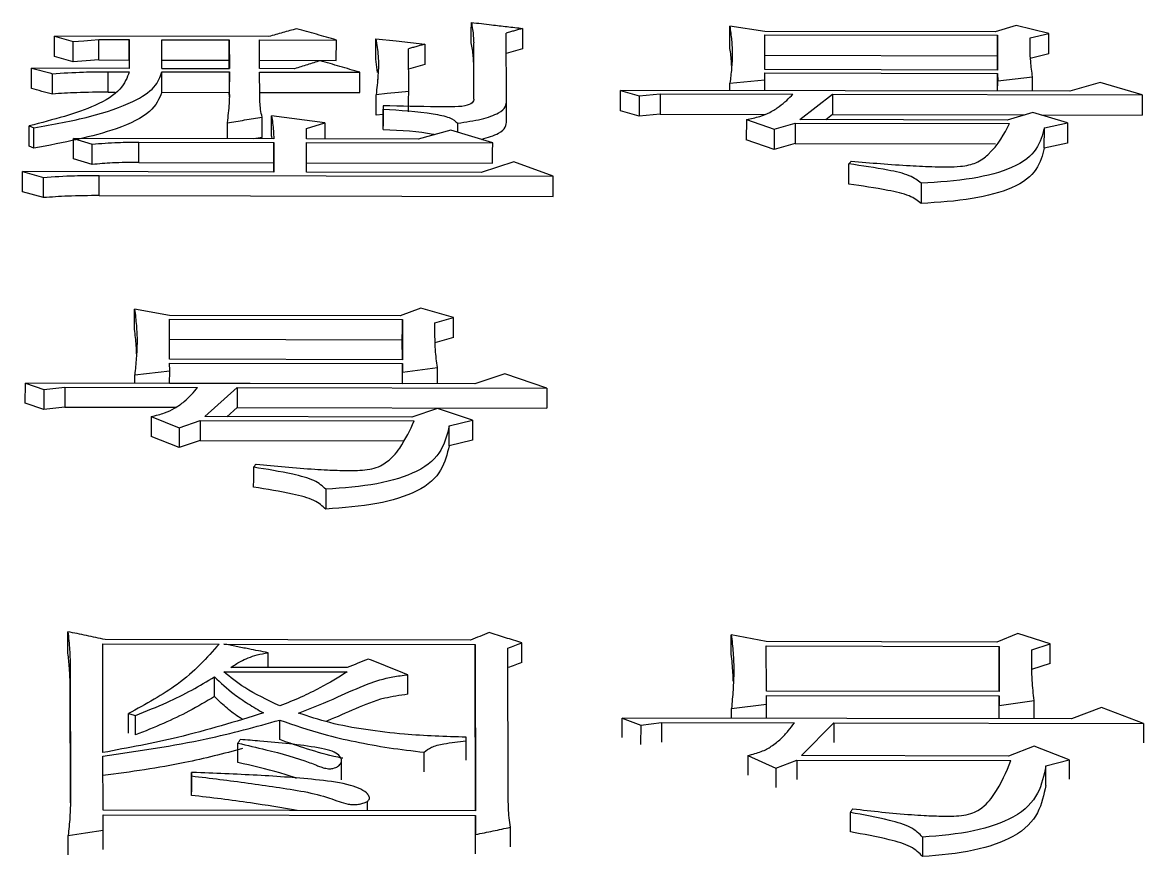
# Model space of a CAD drawing. Header units: millimetres. Extents: x 2301 to 4250, y 838 to 2217.
# Drawn here: x 2712.19 to 2717.4, y 2009.24 to 2013.11 of the extents above; entities that cross this region are included whole.
import ezdxf

# ---------------------------------------------------------------- set-up
doc = ezdxf.new("R2010")
doc.units = ezdxf.units.MM

msp = doc.modelspace()

# ---------------------------------------------------------------- linework, layer by layer
at = {"color": 7, "linetype": 'Continuous', "lineweight": 25}
for p, q in [((2715.6375, 2013.0712), (2715.4751, 2013.096)), ((2716.7084, 2013.0692), (2715.6375, 2013.0712)), ((2716.8057, 2013.0996), (2716.7084, 2013.0692)), ((2716.9572, 2013.0626), (2716.8057, 2013.0996)), ((2712.3381, 2012.9547), (2712.3383, 2013.0497)), ((2713.3335, 2013.0478), (2712.3383, 2013.0497)), ((2712.4247, 2012.9299), (2712.4249, 2013.0248)), ((2712.5439, 2013.0338), (2712.6845, 2013.0336)), ((2712.6845, 2013.0336), (2712.6849, 2012.8997)), ((2712.836, 2013.0333), (2713.1497, 2013.0327)), ((2712.8364, 2012.8994), (2712.836, 2013.0333)), ((2713.1494, 2012.9378), (2713.1497, 2013.0327)), ((2713.1497, 2013.0327), (2713.1501, 2012.8989)), ((2713.2903, 2013.0325), (2713.6473, 2013.0318)), ((2713.2907, 2012.8986), (2713.2903, 2013.0325)), ((2713.647, 2012.9369), (2713.6473, 2013.0318)), ((2713.8309, 2012.9427), (2713.8311, 2013.0376)), ((2714.2853, 2012.9234), (2714.2855, 2013.0182)), ((2714.2863, 2012.7575), (2714.2855, 2013.0182)), ((2714.4378, 2012.7509), (2714.4368, 2013.0642)), ((2715.6375, 2013.0558), (2716.7193, 2013.0538)), ((2715.6381, 2012.8942), (2715.6375, 2013.0558)), ((2716.7193, 2013.0538), (2716.7198, 2012.8922)), ((2716.8707, 2013.0412), (2716.9572, 2013.0626)), ((2713.9834, 2012.7931), (2713.9827, 2012.9909)), ((2714.5122, 2012.9906), (2714.4366, 2012.9693)), ((2716.957, 2012.9676), (2716.8705, 2012.9463)), ((2712.5437, 2012.9389), (2712.6843, 2012.9387)), ((2712.8357, 2012.9384), (2713.1494, 2012.9378)), ((2713.1496, 2012.8989), (2713.1494, 2012.9378)), ((2713.2901, 2012.9376), (2713.647, 2012.9369)), ((2713.8377, 2012.8803), (2713.8309, 2012.9427)), ((2714.0581, 2012.9176), (2713.9825, 2012.8961)), ((2714.2858, 2012.7563), (2714.2853, 2012.9234)), ((2715.6373, 2012.9609), (2716.719, 2012.9589)), ((2716.7193, 2012.8922), (2716.719, 2012.9589)), ((2712.2304, 2012.8059), (2712.2306, 2012.9006)), ((2712.6849, 2012.8997), (2712.2306, 2012.9006)), ((2712.3278, 2012.7806), (2712.3281, 2012.8753)), ((2712.5874, 2012.7895), (2712.5876, 2012.8842)), ((2712.5876, 2012.8842), (2712.685, 2012.884)), ((2712.8362, 2012.789), (2712.8364, 2012.8837)), ((2712.8364, 2012.8994), (2713.1501, 2012.8989)), ((2712.8364, 2012.8837), (2713.1501, 2012.8832)), ((2713.1501, 2012.8832), (2713.1499, 2012.7885)), ((2713.1505, 2012.7788), (2713.1501, 2012.8832)), ((2713.453, 2012.8983), (2713.2907, 2012.8986)), ((2713.2908, 2012.8829), (2713.7559, 2012.882)), ((2713.2911, 2012.7785), (2713.2908, 2012.8829)), ((2716.7198, 2012.8922), (2715.6381, 2012.8942)), ((2715.6381, 2012.8785), (2716.7198, 2012.8765)), ((2715.6382, 2012.847), (2715.6381, 2012.8785)), ((2716.7198, 2012.8765), (2716.72, 2012.8418)), ((2716.72, 2012.8418), (2716.8822, 2012.8605)), ((2716.882, 2012.794), (2716.8822, 2012.8605)), ((2715.4759, 2012.7967), (2715.476, 2012.8315)), ((2715.476, 2012.8315), (2715.6382, 2012.847)), ((2715.6381, 2012.7964), (2715.6382, 2012.847)), ((2716.7198, 2012.7944), (2716.72, 2012.8418)), ((2717.1959, 2012.8346), (2717.0554, 2012.7937)), ((2717.3908, 2012.7772), (2717.1959, 2012.8346)), ((2712.5874, 2012.7895), (2712.6202, 2012.7894)), ((2712.8362, 2012.789), (2713.1499, 2012.7885)), ((2713.15, 2012.7662), (2713.1499, 2012.7885)), ((2713.2905, 2012.7882), (2713.7557, 2012.7873)), ((2713.8317, 2012.6829), (2713.832, 2012.7775)), ((2714.9675, 2012.703), (2714.9677, 2012.7976)), ((2714.9677, 2012.7976), (2715.0543, 2012.772)), ((2717.0554, 2012.7937), (2714.9677, 2012.7976)), ((2715.0543, 2012.772), (2715.0541, 2012.6775)), ((2715.0543, 2012.772), (2715.1516, 2012.7814)), ((2715.1516, 2012.7814), (2715.1514, 2012.6868)), ((2715.1516, 2012.7814), (2715.7682, 2012.7802)), ((2715.801, 2012.6617), (2715.9521, 2012.7799)), ((2715.9521, 2012.7799), (2715.9519, 2012.6853)), ((2715.9521, 2012.7799), (2717.3908, 2012.7772)), ((2713.8646, 2012.7263), (2713.8643, 2012.6318)), ((2713.8644, 2012.6158), (2713.8646, 2012.7103)), ((2713.8646, 2012.7263), (2713.8646, 2012.7103)), ((2714.4376, 2012.6563), (2714.4378, 2012.7509)), ((2713.5944, 2012.6464), (2713.3455, 2012.6792)), ((2713.8645, 2012.6863), (2713.8317, 2012.6829)), ((2715.0541, 2012.6775), (2714.9675, 2012.703)), ((2715.1514, 2012.6868), (2715.0541, 2012.6775)), ((2715.1514, 2012.6868), (2715.6372, 2012.6859)), ((2715.5522, 2012.6622), (2715.552, 2012.5677)), ((2715.5523, 2012.6622), (2715.6822, 2012.6167)), ((2716.7638, 2012.6599), (2715.801, 2012.6617)), ((2715.9519, 2012.6853), (2715.9214, 2012.6615)), ((2715.9519, 2012.6853), (2716.8441, 2012.6837)), ((2716.8827, 2012.6951), (2716.7638, 2012.6599)), ((2717.0451, 2012.6465), (2716.8827, 2012.6951)), ((2716.9213, 2012.6835), (2717.3906, 2012.6826)), ((2712.2204, 2012.5385), (2712.2206, 2012.6328)), ((2713.1401, 2012.6473), (2713.1399, 2012.5727)), ((2713.5079, 2012.6207), (2713.5944, 2012.6464)), ((2713.5081, 2012.572), (2713.5079, 2012.6207)), ((2713.5944, 2012.6464), (2713.5942, 2012.5718)), ((2713.8644, 2012.6158), (2713.8643, 2012.6318)), ((2714.1786, 2012.613), (2714.0273, 2012.571)), ((2714.3735, 2012.554), (2714.1786, 2012.613)), ((2714.2109, 2012.6032), (2714.211, 2012.6453)), ((2715.6822, 2012.6167), (2715.682, 2012.5223)), ((2715.6822, 2012.6167), (2715.7795, 2012.6456)), ((2715.7795, 2012.6456), (2715.7792, 2012.5512)), ((2715.7795, 2012.6456), (2716.7746, 2012.6437)), ((2716.9367, 2012.5297), (2716.937, 2012.624)), ((2716.937, 2012.624), (2717.0451, 2012.6465)), ((2712.4261, 2012.4797), (2712.4263, 2012.574)), ((2712.4263, 2012.574), (2712.513, 2012.5477)), ((2713.3566, 2012.5723), (2712.4263, 2012.574)), ((2712.729, 2012.4628), (2712.7293, 2012.5571)), ((2712.7293, 2012.5571), (2713.3567, 2012.5559)), ((2713.302, 2012.5784), (2713.2642, 2012.5724)), ((2713.3453, 2012.5847), (2713.3473, 2012.5723)), ((2713.3567, 2012.5559), (2713.3571, 2012.4178)), ((2714.0273, 2012.571), (2713.5081, 2012.572)), ((2713.5081, 2012.5557), (2714.3735, 2012.554)), ((2713.5085, 2012.4175), (2713.5081, 2012.5557)), ((2715.682, 2012.5223), (2715.552, 2012.5677)), ((2715.7792, 2012.5512), (2715.682, 2012.5223)), ((2715.7792, 2012.5512), (2716.7092, 2012.5495)), ((2717.0448, 2012.5521), (2716.9367, 2012.5297)), ((2712.5127, 2012.4535), (2712.513, 2012.5477)), ((2712.5127, 2012.4535), (2712.4261, 2012.4797)), ((2712.729, 2012.4628), (2713.3564, 2012.4617)), ((2713.3566, 2012.4178), (2713.3564, 2012.4617)), ((2713.5079, 2012.4614), (2714.3733, 2012.4598)), ((2714.4711, 2012.4653), (2714.3198, 2012.416)), ((2714.6552, 2012.3988), (2714.4711, 2012.4653)), ((2712.1886, 2012.3259), (2712.1888, 2012.42)), ((2712.1888, 2012.42), (2712.2863, 2012.3933)), ((2713.3571, 2012.4178), (2712.1888, 2012.42)), ((2712.286, 2012.2992), (2712.2863, 2012.3933)), ((2712.5456, 2012.3087), (2712.5458, 2012.4027)), ((2712.5458, 2012.4027), (2714.6552, 2012.3988)), ((2714.3198, 2012.416), (2713.5085, 2012.4175)), ((2712.286, 2012.2992), (2712.1886, 2012.3259)), ((2712.5456, 2012.3087), (2714.655, 2012.3047)), ((2712.8721, 2011.7518), (2712.7098, 2011.7804)), ((2714.0403, 2011.785), (2713.943, 2011.7498)), ((2714.1918, 2011.7423), (2714.0403, 2011.785)), ((2713.943, 2011.7498), (2712.8721, 2011.7518)), ((2712.8722, 2011.7341), (2713.9539, 2011.7321)), ((2712.8726, 2011.5481), (2712.8722, 2011.7341)), ((2713.9539, 2011.7321), (2713.9544, 2011.5461)), ((2714.1054, 2011.7176), (2714.1918, 2011.7423)), ((2712.8719, 2011.6409), (2713.9537, 2011.6389)), ((2713.9539, 2011.5461), (2713.9537, 2011.6389)), ((2714.1916, 2011.649), (2714.1051, 2011.6244)), ((2713.9544, 2011.5461), (2712.8726, 2011.5481)), ((2712.8727, 2011.5301), (2713.9544, 2011.528)), ((2712.8728, 2011.4939), (2712.8727, 2011.5301)), ((2713.9544, 2011.528), (2713.9545, 2011.4882)), ((2713.9545, 2011.4882), (2714.1167, 2011.5097)), ((2712.7105, 2011.436), (2712.7106, 2011.476)), ((2712.7106, 2011.476), (2712.8728, 2011.4939)), ((2712.8726, 2011.4357), (2712.8728, 2011.4939)), ((2713.9544, 2011.4337), (2713.9545, 2011.4882)), ((2714.4305, 2011.4801), (2714.29, 2011.4331)), ((2714.6253, 2011.4142), (2714.4305, 2011.4801)), ((2712.202, 2011.3442), (2712.2022, 2011.437)), ((2712.2022, 2011.437), (2712.2888, 2011.4076)), ((2714.29, 2011.4331), (2712.2022, 2011.437)), ((2712.2888, 2011.4076), (2712.2886, 2011.3149)), ((2712.2888, 2011.4076), (2712.3862, 2011.4184)), ((2712.3862, 2011.4184), (2712.3859, 2011.3256)), ((2712.3862, 2011.4184), (2713.0028, 2011.4173)), ((2712.8726, 2011.4371), (2713.9542, 2011.4351)), ((2713.0355, 2011.2814), (2713.1867, 2011.4169)), ((2713.1867, 2011.4169), (2713.1864, 2011.3241)), ((2713.1867, 2011.4169), (2714.6253, 2011.4142)), ((2713.9542, 2011.4337), (2713.9542, 2011.4351)), ((2712.2886, 2011.3149), (2712.202, 2011.3442)), ((2712.3859, 2011.3256), (2712.2886, 2011.3149)), ((2712.3859, 2011.3256), (2712.902, 2011.3247)), ((2713.1864, 2011.3241), (2713.1385, 2011.2812)), ((2713.1864, 2011.3241), (2714.6251, 2011.3214)), ((2714.1172, 2011.3199), (2713.9983, 2011.2796)), ((2714.2796, 2011.2643), (2714.1172, 2011.3199)), ((2712.7867, 2011.2819), (2712.7865, 2011.1893)), ((2712.7867, 2011.2819), (2712.9167, 2011.2299)), ((2712.9167, 2011.2299), (2713.0139, 2011.263)), ((2713.0139, 2011.263), (2713.0137, 2011.1704)), ((2713.0139, 2011.263), (2714.0091, 2011.2611)), ((2713.9983, 2011.2796), (2713.0355, 2011.2814)), ((2714.1714, 2011.2386), (2714.2796, 2011.2643)), ((2712.9167, 2011.2299), (2712.9164, 2011.1373)), ((2714.1712, 2011.1461), (2714.1714, 2011.2386)), ((2712.9164, 2011.1373), (2712.7865, 2011.1893)), ((2713.0137, 2011.1704), (2712.9164, 2011.1373)), ((2713.0137, 2011.1704), (2713.9593, 2011.1686)), ((2714.2793, 2011.1717), (2714.1712, 2011.1461)), ((2715.6447, 2010.2357), (2715.4824, 2010.268)), ((2716.8129, 2010.2735), (2716.7156, 2010.2337)), ((2716.9645, 2010.2253), (2716.8129, 2010.2735)), ((2712.5618, 2010.2254), (2713.1028, 2010.2244)), ((2712.5628, 2009.7201), (2712.5618, 2010.2254)), ((2714.2709, 2010.2423), (2712.5726, 2010.2454)), ((2713.1243, 2010.2244), (2714.2926, 2010.2222)), ((2714.2926, 2010.2222), (2714.294, 2009.4491)), ((2714.4453, 2009.5246), (2714.4441, 2010.2059)), ((2716.7156, 2010.2337), (2715.6447, 2010.2357)), ((2715.6448, 2010.2157), (2716.7265, 2010.2137)), ((2715.6452, 2010.0058), (2715.6448, 2010.2157)), ((2716.7265, 2010.2137), (2716.7269, 2010.0038)), ((2716.878, 2010.1974), (2716.9645, 2010.2253)), ((2712.4103, 2010.0381), (2712.4106, 2010.1293)), ((2712.4106, 2010.1293), (2712.4117, 2009.5074)), ((2713.6979, 2010.1148), (2713.157, 2010.1158)), ((2714.2936, 2009.4491), (2714.2924, 2010.131)), ((2716.7265, 2010.0038), (2716.7263, 2010.1224)), ((2716.9642, 2010.134), (2716.8777, 2010.1061)), ((2713.0811, 2009.9804), (2713.0814, 2010.0714)), ((2713.1246, 2010.0956), (2713.6979, 2010.0946)), ((2713.9792, 2009.9907), (2713.9795, 2010.0818)), ((2712.4114, 2009.4864), (2712.4103, 2010.0381)), ((2716.7269, 2010.0038), (2715.6452, 2010.0058)), ((2715.4831, 2009.9246), (2715.6453, 2009.9447)), ((2715.6451, 2009.8792), (2715.6453, 2009.9447)), ((2715.6452, 2009.9855), (2716.7269, 2009.9834)), ((2715.6453, 2009.9447), (2715.6452, 2009.9855)), ((2716.7269, 2009.9834), (2716.727, 2009.9386)), ((2716.727, 2009.9386), (2716.8892, 2009.9628)), ((2712.6812, 2009.8103), (2712.6814, 2009.9011)), ((2715.483, 2009.8795), (2715.4831, 2009.9246)), ((2716.7269, 2009.8772), (2716.727, 2009.9386)), ((2717.203, 2009.9295), (2717.0625, 2009.8766)), ((2717.3979, 2009.8554), (2717.203, 2009.9295)), ((2713.3843, 2009.7804), (2713.3846, 2009.8712)), ((2714.9745, 2009.7897), (2714.9747, 2009.8805)), ((2714.9747, 2009.8805), (2715.0613, 2009.8475)), ((2717.0625, 2009.8766), (2714.9747, 2009.8805)), ((2715.0613, 2009.8475), (2715.0611, 2009.7568)), ((2715.0613, 2009.8475), (2715.1587, 2009.8596)), ((2715.1587, 2009.8596), (2715.1584, 2009.7689)), ((2715.1587, 2009.8596), (2715.7753, 2009.8585)), ((2715.808, 2009.7057), (2715.9592, 2009.8581)), ((2715.9592, 2009.8581), (2715.9589, 2009.7674)), ((2715.9592, 2009.8581), (2717.3979, 2009.8554)), ((2714.2502, 2009.7748), (2714.2502, 2009.7913)), ((2714.2499, 2009.6842), (2714.2502, 2009.7748)), ((2716.8896, 2009.7492), (2716.7707, 2009.7039)), ((2717.052, 2009.6868), (2716.8896, 2009.7492)), ((2712.5633, 2009.4523), (2712.5628, 2009.7034)), ((2713.6716, 2009.5927), (2713.6719, 2009.6837)), ((2715.5592, 2009.7062), (2715.5589, 2009.6156)), ((2715.5592, 2009.7061), (2715.6891, 2009.6477)), ((2715.6891, 2009.6477), (2715.7864, 2009.685)), ((2715.7864, 2009.685), (2715.7862, 2009.5944)), ((2715.7864, 2009.685), (2716.7816, 2009.6831)), ((2716.7707, 2009.7039), (2715.808, 2009.7057)), ((2716.9439, 2009.6579), (2717.052, 2009.6868)), ((2715.6891, 2009.6477), (2715.6889, 2009.5573)), ((2716.9436, 2009.5673), (2716.9439, 2009.6579)), ((2712.974, 2009.6277), (2712.9738, 2009.5373)), ((2712.9738, 2009.5208), (2712.974, 2009.6112)), ((2712.974, 2009.6111), (2712.974, 2009.6277)), ((2713.7918, 2009.5272), (2713.7918, 2009.5281)), ((2713.7916, 2009.4501), (2713.7917, 2009.4946)), ((2714.294, 2009.4491), (2712.5633, 2009.4523)), ((2712.5633, 2009.4312), (2714.2941, 2009.428)), ((2712.5634, 2009.3593), (2712.5633, 2009.4312)), ((2714.2941, 2009.428), (2714.2942, 2009.3391)), ((2712.401, 2009.2441), (2712.4012, 2009.3341)), ((2714.294, 2009.2491), (2714.2942, 2009.3391))]:
    msp.add_line(p, q, dxfattribs=at)
at = {"color": 7, "linetype": 'Continuous', "lineweight": 25, "flags": 128}
for points in [[(2714.2741, 2013.0185), (2714.2743, 2013.0717), (2714.2744, 2013.1135)], [(2714.5124, 2013.0856), (2714.5123, 2013.0324), (2714.5122, 2012.9906)], [(2715.4749, 2013.001), (2715.475, 2013.0542), (2715.4751, 2013.096)], [(2712.4249, 2013.0248), (2712.4735, 2013.0285), (2712.5087, 2013.0312), (2712.5439, 2013.0338)], [(2712.5437, 2012.9389), (2712.5438, 2012.9921), (2712.5439, 2013.0338)], [(2712.6843, 2012.9387), (2712.6844, 2012.9918), (2712.6845, 2013.0336)], [(2713.8311, 2013.0376), (2713.9257, 2013.0272), (2713.992, 2013.0198), (2714.0584, 2013.0125)], [(2716.719, 2012.9589), (2716.7192, 2013.012), (2716.7193, 2013.0538)], [(2716.957, 2012.9676), (2716.9571, 2013.0208), (2716.9572, 2013.0626)], [(2714.0584, 2013.0125), (2714.0582, 2012.9593), (2714.0581, 2012.9176)], [(2712.5437, 2012.9389), (2712.4842, 2012.9344), (2712.4247, 2012.9299)], [(2713.7557, 2012.7873), (2713.7558, 2012.8404), (2713.7559, 2012.882)], [(2716.7196, 2012.7944), (2716.7197, 2012.8348), (2716.7198, 2012.8765)], [(2713.9834, 2012.7931), (2713.9358, 2012.7882), (2713.8839, 2012.7828), (2713.832, 2012.7775)], [(2713.9831, 2012.6985), (2713.9832, 2012.7515), (2713.9834, 2012.7931)], [(2717.3908, 2012.7772), (2717.3907, 2012.7242), (2717.3906, 2012.6826)], [(2713.302, 2012.5784), (2713.3021, 2012.6312), (2713.3022, 2012.6728)], [(2713.3453, 2012.5847), (2713.3454, 2012.6376), (2713.3455, 2012.6792)], [(2712.2206, 2012.6328), (2712.2315, 2012.628), (2712.2423, 2012.6231)], [(2712.2421, 2012.5287), (2712.2422, 2012.5631), (2712.2422, 2012.5931), (2712.2423, 2012.6231)], [(2717.0451, 2012.6465), (2717.0449, 2012.5936), (2717.0448, 2012.5521)], [(2713.3564, 2012.4617), (2713.3566, 2012.5145), (2713.3567, 2012.5559)], [(2714.3733, 2012.4598), (2714.3734, 2012.5126), (2714.3735, 2012.554)], [(2712.2421, 2012.5287), (2712.2312, 2012.5336), (2712.2204, 2012.5385)], [(2716.0286, 2012.3617), (2716.0287, 2012.3999), (2716.0288, 2012.4279), (2716.0288, 2012.4558)], [(2714.655, 2012.3047), (2714.6551, 2012.3574), (2714.6552, 2012.3988)], [(2716.3644, 2012.3657), (2716.3643, 2012.3377), (2716.3643, 2012.3097), (2716.3642, 2012.2717)], [(2712.7096, 2011.6871), (2712.7097, 2011.7394), (2712.7098, 2011.7804)], [(2713.9537, 2011.6389), (2713.9538, 2011.6911), (2713.9539, 2011.7321)], [(2714.1916, 2011.649), (2714.1917, 2011.7012), (2714.1918, 2011.7423)], [(2713.9542, 2011.4351), (2713.9543, 2011.4871), (2713.9544, 2011.528)], [(2714.1165, 2011.4334), (2714.1166, 2011.4688), (2714.1167, 2011.5097)], [(2714.6253, 2011.4142), (2714.6252, 2011.3623), (2714.6251, 2011.3214)], [(2714.2796, 2011.2643), (2714.2794, 2011.2125), (2714.2793, 2011.1717)], [(2713.263, 2010.9539), (2713.2631, 2010.9914), (2713.2632, 2011.0188), (2713.2632, 2011.0462)], [(2713.5988, 2010.9435), (2713.5987, 2010.9161), (2713.5987, 2010.8886), (2713.5986, 2010.8513)], [(2712.3992, 2010.1904), (2712.3994, 2010.2415), (2712.3995, 2010.2817)], [(2715.4822, 2010.1767), (2715.4823, 2010.2278), (2715.4824, 2010.268)], [(2714.2924, 2010.131), (2714.2925, 2010.1821), (2714.2926, 2010.2222)], [(2714.5087, 2010.1386), (2714.5088, 2010.1897), (2714.5089, 2010.2298)], [(2716.7263, 2010.1224), (2716.7264, 2010.1735), (2716.7265, 2010.2137)], [(2716.9642, 2010.134), (2716.9644, 2010.1851), (2716.9645, 2010.2253)], [(2713.3298, 2010.1154), (2713.3298, 2010.1383), (2713.33, 2010.1839)], [(2716.7267, 2009.8925), (2716.7268, 2009.9434), (2716.7269, 2009.9834)], [(2716.889, 2009.8769), (2716.8891, 2009.9228), (2716.8892, 2009.9628)], [(2712.6815, 2009.9011), (2712.6977, 2009.897), (2712.7139, 2009.8929)], [(2712.7137, 2009.8021), (2712.7138, 2009.8529), (2712.7139, 2009.8929)], [(2717.3979, 2009.8554), (2717.3977, 2009.8046), (2717.3976, 2009.7647)], [(2713.1899, 2009.6737), (2713.19, 2009.7106), (2713.19, 2009.7375), (2713.1901, 2009.7644)], [(2714.0553, 2009.6309), (2714.0555, 2009.6761), (2714.0556, 2009.7214)], [(2717.052, 2009.6868), (2717.0519, 2009.636), (2717.0518, 2009.5963)], [(2714.2938, 2009.3379), (2714.294, 2009.3883), (2714.2941, 2009.428)], [(2716.0354, 2009.3514), (2716.0355, 2009.3881), (2716.0355, 2009.4149), (2716.0356, 2009.4417)], [(2714.4562, 2009.2827), (2714.4563, 2009.333), (2714.4564, 2009.3727)], [(2712.4012, 2009.3341), (2712.4823, 2009.3467), (2712.5634, 2009.3593)], [(2712.5632, 2009.2693), (2712.5633, 2009.3196), (2712.5634, 2009.3593)], [(2716.3711, 2009.3267), (2716.3711, 2009.2999), (2716.371, 2009.2732), (2716.3709, 2009.2366)]]:
    msp.add_lwpolyline(points, dxfattribs=at)
at = {"color": 7, "linetype": 'Continuous', "lineweight": 25}
for points, knots in [([(2713.4632, 2013.0844), (2713.4416, 2013.0783), (2713.3983, 2013.0662), (2713.3551, 2013.0539), (2713.3335, 2013.0478)], [0, 0, 0, 0, 0.500001, 1, 1, 1, 1]), ([(2713.6473, 2013.0318), (2713.6166, 2013.0406), (2713.5552, 2013.0582), (2713.4939, 2013.0757), (2713.4632, 2013.0844)], [0, 0, 0, 0, 0.5, 1, 1, 1, 1]), ([(2714.2744, 2013.1135), (2714.2765, 2013.1027), (2714.2805, 2013.0815), (2714.2839, 2013.0497), (2714.285, 2013.0287), (2714.2855, 2013.0182)], [0, 0, 0, 0, 0.342501, 0.6712, 1, 1, 1, 1]), ([(2714.2744, 2013.1135), (2714.3056, 2013.1099), (2714.361, 2013.1034), (2714.4403, 2013.094), (2714.4884, 2013.0884), (2714.5124, 2013.0856)], [0, 0, 0, 0, 0.394054, 0.697027, 1, 1, 1, 1]), ([(2714.5124, 2013.0856), (2714.5061, 2013.0838), (2714.4935, 2013.0802), (2714.4746, 2013.0749), (2714.4557, 2013.0695), (2714.4431, 2013.066), (2714.4368, 2013.0642)], [0, 0, 0, 0, 0.25, 0.5, 0.75, 1, 1, 1, 1]), ([(2715.4751, 2013.096), (2715.4782, 2013.0743), (2715.4844, 2013.0309), (2715.4877, 2012.965), (2715.4839, 2012.8986), (2715.4786, 2012.8539), (2715.476, 2012.8315)], [0, 0, 0, 0, 0.249584, 0.499194, 0.74954, 1, 1, 1, 1]), ([(2712.3383, 2013.0497), (2712.3527, 2013.0455), (2712.3816, 2013.0372), (2712.4105, 2013.0289), (2712.4249, 2013.0248)], [0, 0, 0, 0, 0.500001, 1, 1, 1, 1]), ([(2713.8311, 2013.0376), (2713.8354, 2013.0107), (2713.8442, 2012.9544), (2713.8423, 2012.8825), (2713.8369, 2012.8227), (2713.8336, 2012.7926), (2713.832, 2012.7775)], [0, 0, 0, 0, 0.314792, 0.657213, 0.8286, 1, 1, 1, 1]), ([(2714.2853, 2012.9234), (2714.2847, 2012.9344), (2714.2836, 2012.9559), (2714.2801, 2012.9876), (2714.2761, 2013.0082), (2714.2741, 2013.0185)], [0, 0, 0, 0, 0.346376, 0.673118, 1, 1, 1, 1]), ([(2716.8822, 2012.8605), (2716.8787, 2012.8843), (2716.8725, 2012.9265), (2716.8705, 2012.9867), (2716.8707, 2013.023), (2716.8707, 2013.0412)], [0, 0, 0, 0, 0.39197, 0.69595, 1, 1, 1, 1]), ([(2714.0584, 2013.0125), (2714.0521, 2013.0107), (2714.0395, 2013.0071), (2714.0205, 2013.0017), (2714.0016, 2012.9963), (2713.989, 2012.9927), (2713.9827, 2012.9909)], [0, 0, 0, 0, 0.25, 0.5, 0.75, 1, 1, 1, 1]), ([(2715.4839, 2012.9129), (2715.4836, 2012.9203), (2715.4822, 2012.9499), (2715.478, 2012.9791), (2715.4749, 2013.001)], [0, 0, 0, 0, 0.250539, 1, 1, 1, 1]), ([(2712.4247, 2012.9299), (2712.4103, 2012.9341), (2712.3814, 2012.9423), (2712.3525, 2012.9506), (2712.3381, 2012.9547)], [0, 0, 0, 0, 0.500001, 1, 1, 1, 1]), ([(2713.5718, 2012.9356), (2713.552, 2012.9294), (2713.5124, 2012.917), (2713.4728, 2012.9045), (2713.453, 2012.8983)], [0, 0, 0, 0, 0.500001, 1, 1, 1, 1]), ([(2713.7559, 2012.882), (2713.7252, 2012.891), (2713.6639, 2012.9089), (2713.6025, 2012.9267), (2713.5718, 2012.9356)], [0, 0, 0, 0, 0.5, 1, 1, 1, 1]), ([(2712.685, 2012.884), (2712.6751, 2012.8566), (2712.655, 2012.8015), (2712.5116, 2012.7083), (2712.3318, 2012.6616), (2712.2206, 2012.6328)], [0, 0, 0, 0, 0.273464, 0.551009, 1, 1, 1, 1]), ([(2712.2306, 2012.9006), (2712.2469, 2012.8964), (2712.2793, 2012.8879), (2712.3118, 2012.8795), (2712.3281, 2012.8753)], [0, 0, 0, 0, 0.5, 1, 1, 1, 1]), ([(2712.2423, 2012.6231), (2712.3313, 2012.6393), (2712.5069, 2012.6712), (2712.6997, 2012.7377), (2712.8119, 2012.8114), (2712.8283, 2012.8598), (2712.8364, 2012.8837)], [0, 0, 0, 0, 0.289657, 0.571456, 0.787204, 1, 1, 1, 1]), ([(2712.3281, 2012.8753), (2712.376, 2012.8783), (2712.4617, 2012.8837), (2712.5491, 2012.8841), (2712.5876, 2012.8842)], [0, 0, 0, 0, 0.5592, 1, 1, 1, 1]), ([(2713.8406, 2012.8712), (2713.8406, 2012.8714), (2713.8406, 2012.8722), (2713.8403, 2012.8614), (2713.8397, 2012.8534), (2713.8393, 2012.8483)], [0, 0, 0, 0, 0.073887, 0.414994, 1, 1, 1, 1]), ([(2712.3278, 2012.7806), (2712.3116, 2012.7848), (2712.2791, 2012.7932), (2712.2466, 2012.8016), (2712.2304, 2012.8059)], [0, 0, 0, 0, 0.500001, 1, 1, 1, 1]), ([(2712.8362, 2012.789), (2712.8238, 2012.7585), (2712.7987, 2012.6969), (2712.6015, 2012.598), (2712.3796, 2012.5552), (2712.2421, 2012.5287)], [0, 0, 0, 0, 0.27123, 0.548484, 1, 1, 1, 1]), ([(2712.5874, 2012.7895), (2712.5384, 2012.7892), (2712.4509, 2012.7887), (2712.3654, 2012.783), (2712.3278, 2012.7806)], [0, 0, 0, 0, 0.560746, 1, 1, 1, 1]), ([(2713.1505, 2012.7788), (2713.1501, 2012.7649), (2713.1493, 2012.7362), (2713.1449, 2012.6923), (2713.1417, 2012.6623), (2713.1401, 2012.6473)], [0, 0, 0, 0, 0.318395, 0.659185, 1, 1, 1, 1]), ([(2713.3022, 2012.6728), (2713.2996, 2012.6848), (2713.2944, 2012.7084), (2713.2917, 2012.7437), (2713.2913, 2012.7669), (2713.2911, 2012.7785)], [0, 0, 0, 0, 0.338395, 0.669103, 1, 1, 1, 1]), ([(2714.2864, 2012.7575), (2714.2855, 2012.7515), (2714.2838, 2012.7394), (2714.2452, 2012.7229), (2714.1805, 2012.7201), (2714.0546, 2012.7216), (2713.9487, 2012.7243), (2713.8646, 2012.7263)], [0, 0, 0, 0, 0.110716, 0.223974, 0.35482, 0.487804, 1, 1, 1, 1]), ([(2715.5522, 2012.6622), (2715.5739, 2012.6666), (2715.6166, 2012.6754), (2715.6671, 2012.697), (2715.7063, 2012.7226), (2715.7408, 2012.7511), (2715.7591, 2012.7706), (2715.7682, 2012.7802)], [0, 0, 0, 0, 0.176065, 0.348002, 0.566634, 0.783694, 1, 1, 1, 1]), ([(2713.8646, 2012.7103), (2713.9436, 2012.7054), (2714.0528, 2012.6986), (2714.179, 2012.6736), (2714.2005, 2012.6545), (2714.211, 2012.6453)], [0, 0, 0, 0, 0.573316, 0.79235, 1, 1, 1, 1]), ([(2714.211, 2012.6453), (2714.2491, 2012.6508), (2714.324, 2012.6615), (2714.4019, 2012.6895), (2714.4372, 2012.721), (2714.4376, 2012.7409), (2714.4378, 2012.7509)], [0, 0, 0, 0, 0.2915358, 0.5725288, 0.7872385, 1, 1, 1, 1]), ([(2713.1401, 2012.6473), (2713.1671, 2012.6515), (2713.2211, 2012.6601), (2713.2752, 2012.6685), (2713.3022, 2012.6728)], [0, 0, 0, 0, 0.5000008, 1, 1, 1, 1]), ([(2713.3455, 2012.6792), (2713.3475, 2012.6679), (2713.3517, 2012.6446), (2713.3551, 2012.6089), (2713.3561, 2012.5845), (2713.3566, 2012.5723)], [0, 0, 0, 0, 0.3172732, 0.6585793, 1, 1, 1, 1]), ([(2714.3209, 2012.5699), (2714.3504, 2012.5789), (2714.4026, 2012.5946), (2714.4368, 2012.6266), (2714.4373, 2012.6465), (2714.4376, 2012.6563)], [0, 0, 0, 0, 0.395287, 0.699044, 1, 1, 1, 1]), ([(2713.8644, 2012.6158), (2713.9475, 2012.6126), (2714.034, 2012.6093), (2714.1019, 2012.5931), (2714.1046, 2012.5924)], [0, 0, 0, 0, 0.9611, 1, 1, 1, 1]), ([(2716.0396, 2012.469), (2716.1304, 2012.461), (2716.2591, 2012.4497), (2716.4287, 2012.4423), (2716.5237, 2012.4412), (2716.5883, 2012.4502), (2716.6379, 2012.4678), (2716.718, 2012.5325), (2716.7498, 2012.5949), (2716.7746, 2012.6437)], [0, 0, 0, 0, 0.238484, 0.337767, 0.437779, 0.475122, 0.512592, 0.618724, 1, 1, 1, 1]), ([(2716.937, 2012.624), (2716.919, 2012.5565), (2716.8938, 2012.4613), (2716.6048, 2012.3817), (2716.4458, 2012.3711), (2716.3644, 2012.3657)], [0, 0, 0, 0, 0.544628, 0.767125, 1, 1, 1, 1]), ([(2712.513, 2012.5477), (2712.5527, 2012.5509), (2712.6238, 2012.5566), (2712.697, 2012.5569), (2712.7293, 2012.5571)], [0, 0, 0, 0, 0.558835, 1, 1, 1, 1]), ([(2716.9367, 2012.5297), (2716.9188, 2012.4622), (2716.8935, 2012.3671), (2716.6045, 2012.2876), (2716.4455, 2012.2771), (2716.3642, 2012.2717)], [0, 0, 0, 0, 0.544404, 0.766964, 1, 1, 1, 1]), ([(2712.729, 2012.4628), (2712.688, 2012.4625), (2712.6147, 2012.462), (2712.5438, 2012.4561), (2712.5127, 2012.4535)], [0, 0, 0, 0, 0.561086, 1, 1, 1, 1]), ([(2716.0288, 2012.4558), (2716.0297, 2012.4569), (2716.032, 2012.4596), (2716.0356, 2012.464), (2716.0383, 2012.4673), (2716.0396, 2012.469)], [0, 0, 0, 0, 0.249993, 0.625002, 1, 1, 1, 1]), ([(2716.3644, 2012.3657), (2716.3488, 2012.3783), (2716.3167, 2012.4043), (2716.1891, 2012.433), (2716.0899, 2012.4471), (2716.0288, 2012.4558)], [0, 0, 0, 0, 0.2676, 0.548585, 1, 1, 1, 1]), ([(2712.2863, 2012.3933), (2712.3342, 2012.3965), (2712.4199, 2012.4022), (2712.5073, 2012.4026), (2712.5458, 2012.4027)], [0, 0, 0, 0, 0.5592, 1, 1, 1, 1]), ([(2716.3642, 2012.2717), (2716.3485, 2012.2843), (2716.3164, 2012.3102), (2716.1889, 2012.3389), (2716.0897, 2012.353), (2716.0286, 2012.3617)], [0, 0, 0, 0, 0.2674652, 0.5484575, 1, 1, 1, 1]), ([(2712.5456, 2012.3087), (2712.4966, 2012.3083), (2712.4091, 2012.3078), (2712.3236, 2012.3018), (2712.286, 2012.2992)], [0, 0, 0, 0, 0.560746, 1, 1, 1, 1]), ([(2712.7098, 2011.7804), (2712.7129, 2011.7554), (2712.719, 2011.7053), (2712.7223, 2011.6295), (2712.7184, 2011.5531), (2712.7132, 2011.5017), (2712.7106, 2011.476)], [0, 0, 0, 0, 0.2495838, 0.499194, 0.74954, 1, 1, 1, 1]), ([(2714.1167, 2011.5097), (2714.1132, 2011.537), (2714.1071, 2011.5856), (2714.1051, 2011.6548), (2714.1053, 2011.6967), (2714.1054, 2011.7176)], [0, 0, 0, 0, 0.39197, 0.69595, 1, 1, 1, 1]), ([(2712.7191, 2011.5732), (2712.7186, 2011.5858), (2712.7172, 2011.6241), (2712.7126, 2011.6619), (2712.7096, 2011.6871)], [0, 0, 0, 0, 0.3315552, 1, 1, 1, 1]), ([(2712.7867, 2011.2819), (2712.8084, 2011.287), (2712.8511, 2011.2971), (2712.9016, 2011.3218), (2712.9408, 2011.3512), (2712.9753, 2011.3839), (2712.9936, 2011.4062), (2713.0028, 2011.4173)], [0, 0, 0, 0, 0.176065, 0.348002, 0.566634, 0.783694, 1, 1, 1, 1]), ([(2713.274, 2011.0612), (2713.3646, 2011.0521), (2713.4741, 2011.0412), (2713.6166, 2011.033), (2713.6977, 2011.03), (2713.7779, 2011.0313), (2713.8379, 2011.0441), (2713.8979, 2011.0776), (2713.9579, 2011.1516), (2713.9895, 2011.2191), (2714.0091, 2011.2611)], [0, 0, 0, 0, 0.23813, 0.287988, 0.366961, 0.446683, 0.487555, 0.537236, 0.712014, 1, 1, 1, 1]), ([(2714.1714, 2011.2386), (2714.1535, 2011.1614), (2714.1282, 2011.0526), (2713.8392, 2010.9618), (2713.6801, 2010.9497), (2713.5988, 2010.9435)], [0, 0, 0, 0, 0.544628, 0.767125, 1, 1, 1, 1]), ([(2714.1712, 2011.1461), (2714.1532, 2011.0689), (2714.1279, 2010.9603), (2713.8389, 2010.8696), (2713.6799, 2010.8575), (2713.5986, 2010.8513)], [0, 0, 0, 0, 0.544404, 0.766964, 1, 1, 1, 1]), ([(2713.2632, 2011.0462), (2713.2641, 2011.0474), (2713.2664, 2011.0506), (2713.27, 2011.0556), (2713.2727, 2011.0593), (2713.274, 2011.0612)], [0, 0, 0, 0, 0.2499925, 0.6250015, 1, 1, 1, 1]), ([(2713.5988, 2010.9435), (2713.5831, 2010.9579), (2713.5511, 2010.9874), (2713.4235, 2011.0202), (2713.3244, 2011.0363), (2713.2632, 2011.0462)], [0, 0, 0, 0, 0.2676, 0.548585, 1, 1, 1, 1]), ([(2713.5986, 2010.8513), (2713.5829, 2010.8657), (2713.5508, 2010.8952), (2713.4233, 2010.928), (2713.3241, 2010.944), (2713.263, 2010.9539)], [0, 0, 0, 0, 0.267465, 0.548458, 1, 1, 1, 1]), ([(2712.3995, 2010.2817), (2712.4012, 2010.2676), (2712.4048, 2010.2394), (2712.4089, 2010.1887), (2712.4099, 2010.1519), (2712.4106, 2010.1293)], [0, 0, 0, 0, 0.278679, 0.557368, 1, 1, 1, 1]), ([(2712.5726, 2010.2454), (2712.5438, 2010.2515), (2712.486, 2010.2636), (2712.4283, 2010.2757), (2712.3995, 2010.2817)], [0, 0, 0, 0, 0.500001, 1, 1, 1, 1]), ([(2714.3574, 2010.2781), (2714.343, 2010.2721), (2714.3142, 2010.2602), (2714.2853, 2010.2482), (2714.2709, 2010.2423)], [0, 0, 0, 0, 0.500002, 1, 1, 1, 1]), ([(2714.5089, 2010.2298), (2714.4837, 2010.2379), (2714.4332, 2010.254), (2714.3827, 2010.27), (2714.3574, 2010.2781)], [0, 0, 0, 0, 0.500001, 1, 1, 1, 1]), ([(2715.4824, 2010.268), (2715.4855, 2010.2397), (2715.4916, 2010.1832), (2715.4949, 2010.0975), (2715.491, 2010.0114), (2715.4857, 2009.9535), (2715.4831, 2009.9246)], [0, 0, 0, 0, 0.249584, 0.499194, 0.74954, 1, 1, 1, 1]), ([(2713.1028, 2010.2244), (2713.0458, 2010.1602), (2712.9432, 2010.0446), (2712.762, 2009.9453), (2712.6814, 2009.9011)], [0, 0, 0, 0, 0.555128, 1, 1, 1, 1]), ([(2713.33, 2010.1839), (2713.2998, 2010.1898), (2713.2505, 2010.1996), (2713.182, 2010.2131), (2713.1436, 2010.2206), (2713.1243, 2010.2244)], [0, 0, 0, 0, 0.4392562, 0.7196278, 1, 1, 1, 1]), ([(2714.4441, 2010.2059), (2714.4549, 2010.2099), (2714.4765, 2010.2179), (2714.4981, 2010.2258), (2714.5089, 2010.2298)], [0, 0, 0, 0, 0.5000027, 1, 1, 1, 1]), ([(2712.4103, 2010.0381), (2712.41, 2010.0522), (2712.4094, 2010.0804), (2712.4062, 2010.1312), (2712.4019, 2010.1678), (2712.3992, 2010.1904)], [0, 0, 0, 0, 0.276263, 0.552536, 1, 1, 1, 1]), ([(2713.157, 2010.1158), (2713.1713, 2010.1253), (2713.195, 2010.1412), (2713.2377, 2010.1603), (2713.2782, 2010.1757), (2713.3126, 2010.1811), (2713.33, 2010.1839)], [0, 0, 0, 0, 0.333512, 0.552423, 0.773915, 1, 1, 1, 1]), ([(2713.7951, 2010.1549), (2713.7789, 2010.1482), (2713.7465, 2010.1348), (2713.7141, 2010.1215), (2713.6979, 2010.1148)], [0, 0, 0, 0, 0.500001, 1, 1, 1, 1]), ([(2713.9792, 2010.0819), (2713.9485, 2010.0941), (2713.8872, 2010.1185), (2713.8258, 2010.1427), (2713.7951, 2010.1549)], [0, 0, 0, 0, 0.500001, 1, 1, 1, 1]), ([(2715.4915, 2010.0517), (2715.4911, 2010.0648), (2715.4897, 2010.1066), (2715.4852, 2010.1481), (2715.4822, 2010.1767)], [0, 0, 0, 0, 0.311562, 1, 1, 1, 1]), ([(2716.8892, 2009.9628), (2716.8858, 2009.9936), (2716.8797, 2010.0483), (2716.8777, 2010.1265), (2716.8779, 2010.1737), (2716.878, 2010.1974)], [0, 0, 0, 0, 0.39197, 0.69595, 1, 1, 1, 1]), ([(2714.5087, 2010.1386), (2714.4979, 2010.1346), (2714.4763, 2010.1266), (2714.4547, 2010.1187), (2714.4438, 2010.1147)], [0, 0, 0, 0, 0.500002, 1, 1, 1, 1]), ([(2712.7139, 2009.8929), (2712.7635, 2009.9126), (2712.8566, 2009.9496), (2712.9774, 2010.0102), (2713.0466, 2010.051), (2713.0814, 2010.0714)], [0, 0, 0, 0, 0.362455, 0.68031, 1, 1, 1, 1]), ([(2713.0814, 2010.0714), (2713.1099, 2010.0444), (2713.1551, 2010.0016), (2713.2365, 2009.9468), (2713.2847, 2009.9183), (2713.3088, 2009.9041)], [0, 0, 0, 0, 0.459963, 0.729514, 1, 1, 1, 1]), ([(2713.3846, 2009.9367), (2713.3269, 2009.9642), (2713.2245, 2010.0131), (2713.155, 2010.0705), (2713.1246, 2010.0956)], [0, 0, 0, 0, 0.563044, 1, 1, 1, 1]), ([(2713.6979, 2010.0946), (2713.6568, 2010.0696), (2713.5899, 2010.029), (2713.484, 2009.9764), (2713.4178, 2009.9499), (2713.3846, 2009.9367)], [0, 0, 0, 0, 0.443462, 0.720845, 1, 1, 1, 1]), ([(2713.471, 2009.9038), (2713.5333, 2009.9283), (2713.645, 2009.9721), (2713.7749, 2010.0347), (2713.8875, 2010.0703), (2713.9557, 2010.0788), (2713.9793, 2010.0818)], [0, 0, 0, 0, 0.381433, 0.68352, 0.890548, 1, 1, 1, 1]), ([(2713.0811, 2009.9804), (2713.0422, 2009.9574), (2712.9688, 2009.914), (2712.8455, 2009.8543), (2712.7577, 2009.8195), (2712.7137, 2009.8021)], [0, 0, 0, 0, 0.359016, 0.678438, 1, 1, 1, 1]), ([(2713.209, 2009.8757), (2713.2036, 2009.8791), (2713.1746, 2009.897), (2713.1306, 2009.9319), (2713.0977, 2009.9642), (2713.0811, 2009.9804)], [0, 0, 0, 0, 0.102073, 0.549488, 1, 1, 1, 1]), ([(2713.979, 2009.9907), (2713.942, 2009.9855), (2713.848, 2009.9721), (2713.7339, 2009.9225), (2713.6484, 2009.8849), (2713.601, 2009.8657), (2713.5985, 2009.8647)], [0, 0, 0, 0, 0.235545, 0.597899, 0.979361, 1, 1, 1, 1]), ([(2713.3088, 2009.9041), (2713.1789, 2009.8639), (2712.9455, 2009.7917), (2712.6804, 2009.7421), (2712.5628, 2009.7201)], [0, 0, 0, 0, 0.556376, 1, 1, 1, 1]), ([(2714.2502, 2009.7913), (2714.1539, 2009.7945), (2713.9956, 2009.7998), (2713.7833, 2009.8248), (2713.6136, 2009.8561), (2713.5183, 2009.888), (2713.471, 2009.9038)], [0, 0, 0, 0, 0.344394, 0.565966, 0.784996, 1, 1, 1, 1]), ([(2712.5628, 2009.7034), (2712.7264, 2009.7273), (2713.0167, 2009.7696), (2713.2727, 2009.8403), (2713.3845, 2009.8712)], [0, 0, 0, 0, 0.563329, 1, 1, 1, 1]), ([(2713.3847, 2009.8711), (2713.4508, 2009.8481), (2713.5603, 2009.8101), (2713.735, 2009.7698), (2713.8911, 2009.7411), (2714.0006, 2009.728), (2714.0556, 2009.7214)], [0, 0, 0, 0, 0.334938, 0.554747, 0.776586, 1, 1, 1, 1]), ([(2715.5592, 2009.7062), (2715.5808, 2009.7119), (2715.6236, 2009.7232), (2715.6741, 2009.751), (2715.7133, 2009.7841), (2715.7478, 2009.8209), (2715.7661, 2009.8459), (2715.7753, 2009.8585)], [0, 0, 0, 0, 0.176065, 0.348002, 0.566634, 0.783694, 1, 1, 1, 1]), ([(2713.2114, 2009.7383), (2713.1236, 2009.7152), (2712.9206, 2009.6618), (2712.6922, 2009.6306), (2712.5626, 2009.6129)], [0, 0, 0, 0, 0.432729, 1, 1, 1, 1]), ([(2713.1901, 2009.7644), (2713.2334, 2009.7541), (2713.3489, 2009.7267), (2713.4747, 2009.6937), (2713.5509, 2009.6624), (2713.5748, 2009.6531), (2713.5936, 2009.6474), (2713.6101, 2009.6449), (2713.6217, 2009.6448), (2713.6336, 2009.6467), (2713.6479, 2009.6516), (2713.663, 2009.6613), (2713.6731, 2009.6755), (2713.6711, 2009.6939), (2713.6547, 2009.7133), (2713.6179, 2009.732), (2713.4956, 2009.7551), (2713.3538, 2009.7685), (2713.2314, 2009.7784), (2713.2009, 2009.7809)], [0, 0, 0, 0, 0.125303, 0.334355, 0.369116, 0.392004, 0.415956, 0.426672, 0.435652, 0.444627, 0.458337, 0.481389, 0.513084, 0.544763, 0.589287, 0.633606, 0.685412, 0.921677, 1, 1, 1, 1]), ([(2713.1901, 2009.7644), (2713.191, 2009.7658), (2713.1933, 2009.7692), (2713.1969, 2009.7747), (2713.1996, 2009.7788), (2713.2009, 2009.7809)], [0, 0, 0, 0, 0.253309, 0.626654, 1, 1, 1, 1]), ([(2713.6771, 2009.6934), (2713.6693, 2009.695), (2713.6114, 2009.707), (2713.5115, 2009.7353), (2713.4266, 2009.7654), (2713.3844, 2009.7803)], [0, 0, 0, 0, 0.072155, 0.538651, 1, 1, 1, 1]), ([(2714.0556, 2009.7214), (2714.0652, 2009.7298), (2714.0849, 2009.747), (2714.158, 2009.7646), (2714.215, 2009.7709), (2714.2502, 2009.7748)], [0, 0, 0, 0, 0.267239, 0.548076, 1, 1, 1, 1]), ([(2716.0464, 2009.4585), (2716.1368, 2009.4484), (2716.2463, 2009.4362), (2716.3887, 2009.427), (2716.4697, 2009.4237), (2716.5496, 2009.4251), (2716.6066, 2009.4385), (2716.6617, 2009.47), (2716.7277, 2009.5527), (2716.7597, 2009.6301), (2716.7816, 2009.6831)], [0, 0, 0, 0, 0.237785, 0.287937, 0.366632, 0.446055, 0.486951, 0.527634, 0.676721, 1, 1, 1, 1]), ([(2713.4623, 2009.6002), (2713.4366, 2009.6089), (2713.3522, 2009.6376), (2713.2564, 2009.6589), (2713.1899, 2009.6737)], [0, 0, 0, 0, 0.3050138, 1, 1, 1, 1]), ([(2716.9439, 2009.6579), (2716.9259, 2009.5712), (2716.9006, 2009.4491), (2716.6115, 2009.3472), (2716.4525, 2009.3336), (2716.3711, 2009.3267)], [0, 0, 0, 0, 0.544628, 0.767125, 1, 1, 1, 1]), ([(2712.9741, 2009.6112), (2713.0183, 2009.606), (2713.1507, 2009.5906), (2713.366, 2009.5602), (2713.563, 2009.5301), (2713.6568, 2009.4928), (2713.6932, 2009.4815), (2713.7253, 2009.4779), (2713.7497, 2009.4792), (2713.7719, 2009.4838), (2713.7896, 2009.4912), (2713.8002, 2009.5008), (2713.8023, 2009.5131), (2713.7918, 2009.5303), (2713.7633, 2009.5508), (2713.6903, 2009.5772), (2713.5231, 2009.5989), (2713.2774, 2009.6157), (2713.0778, 2009.6242), (2712.9757, 2009.6277), (2712.974, 2009.6277)], [0, 0, 0, 0, 0.0737612, 0.2212934, 0.3691653, 0.4007539, 0.427214, 0.4402784, 0.4533919, 0.466053, 0.4795075, 0.4928145, 0.5050759, 0.5251087, 0.5586105, 0.5933525, 0.6767116, 0.8345974, 0.9972159, 1, 1, 1, 1]), ([(2716.9436, 2009.5673), (2716.9256, 2009.4808), (2716.9003, 2009.3588), (2716.6113, 2009.2571), (2716.4522, 2009.2435), (2716.3709, 2009.2366)], [0, 0, 0, 0, 0.544404, 0.766964, 1, 1, 1, 1]), ([(2712.4117, 2009.5074), (2712.4115, 2009.4928), (2712.4112, 2009.4635), (2712.4087, 2009.4058), (2712.4042, 2009.3626), (2712.4012, 2009.3341)], [0, 0, 0, 0, 0.254076, 0.508158, 1, 1, 1, 1]), ([(2713.4652, 2009.4507), (2713.3932, 2009.463), (2713.2326, 2009.4906), (2713.0658, 2009.51), (2712.9739, 2009.5207)], [0, 0, 0, 0, 0.448716, 1, 1, 1, 1]), ([(2714.4564, 2009.3727), (2714.4543, 2009.3876), (2714.4499, 2009.4175), (2714.4464, 2009.4682), (2714.4457, 2009.5038), (2714.4453, 2009.5246)], [0, 0, 0, 0, 0.29425, 0.588522, 1, 1, 1, 1]), ([(2716.0356, 2009.4417), (2716.0365, 2009.4431), (2716.0388, 2009.4466), (2716.0424, 2009.4522), (2716.0451, 2009.4564), (2716.0464, 2009.4585)], [0, 0, 0, 0, 0.2499925, 0.6250015, 1, 1, 1, 1]), ([(2716.3711, 2009.3267), (2716.3555, 2009.3428), (2716.3234, 2009.3759), (2716.1959, 2009.4126), (2716.0967, 2009.4306), (2716.0356, 2009.4417)], [0, 0, 0, 0, 0.2676001, 0.5485848, 1, 1, 1, 1]), ([(2714.2942, 2009.3391), (2714.3213, 2009.3447), (2714.3753, 2009.3559), (2714.4294, 2009.3671), (2714.4564, 2009.3727)], [0, 0, 0, 0, 0.500001, 1, 1, 1, 1]), ([(2716.3709, 2009.2366), (2716.3553, 2009.2527), (2716.3232, 2009.2858), (2716.1956, 2009.3224), (2716.0965, 2009.3404), (2716.0354, 2009.3514)], [0, 0, 0, 0, 0.267465, 0.548458, 1, 1, 1, 1])]:
    msp.add_open_spline(points, degree=3, knots=knots, dxfattribs=at)

doc.saveas('drawing.dxf')
